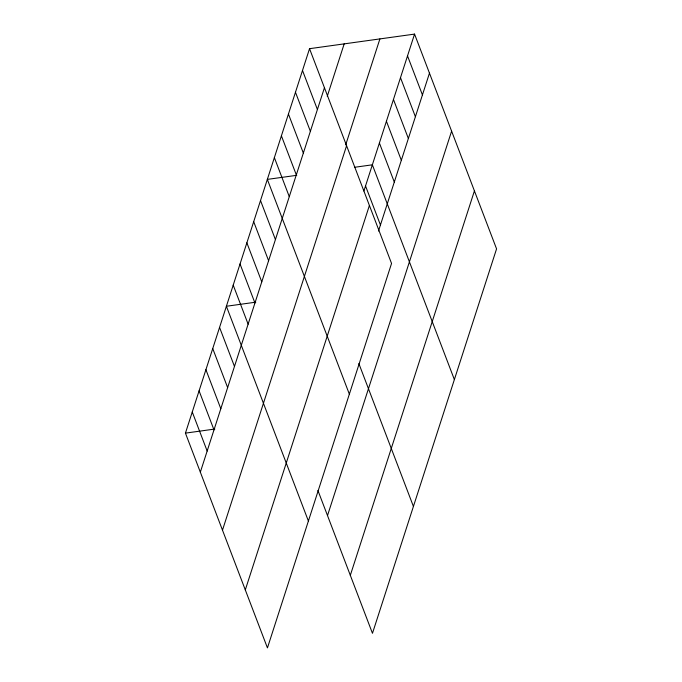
<?xml version="1.0" encoding="UTF-8"?>
<svg xmlns="http://www.w3.org/2000/svg" width="682" height="682" viewBox="0 0 682 682"><rect width="100%" height="100%" fill="white"/><g stroke="black" fill="none" stroke-linecap="round" stroke-linejoin="round"><path stroke-width="1.02" d="M309.534 48.686L391.545 263.448L267.446 647.9L185.436 433.13L309.534 48.686L414.554 34.1L496.564 248.87L372.466 633.314L317.914 490.452M200.338 472.174L324.444 87.731M327.249 96.358L344.188 43.87M345.697 144.865L379.9 38.917M222.485 530.161L346.584 145.718M363.907 190.994L414.554 34.1M245.298 589.913L369.405 205.461M378.493 231.045L429.464 73.144M327.505 515.583L451.612 131.132M350.318 575.327L474.425 190.883M296.747 175.317L267.344 179.392L349.355 394.162M354.504 167.295L372.363 164.814L454.374 379.584M255.793 302.177L226.39 306.261L308.4 521.031M185.436 433.13L214.839 429.046M407.521 55.881L422.431 94.926M400.487 77.671L415.398 116.716M393.454 99.453L408.365 138.497M386.43 121.243L401.331 160.287M379.397 143.024L394.307 182.068M365.535 185.956L380.445 225M302.501 70.468L317.411 109.512M295.468 92.258L310.378 131.302M288.435 114.039L303.345 153.083M281.402 135.829L296.312 174.865M358.868 363.583L413.42 506.445M274.369 157.61L289.279 196.655M260.515 200.542L275.426 239.587M253.687 221.684L268.597 260.729M246.867 242.826L261.769 281.871M240.038 263.977L254.949 303.021M233.21 285.119L248.12 324.163M219.561 327.411L234.472 366.456M212.733 348.553L227.643 387.598M205.913 369.695L220.815 408.74M199.084 390.846L213.995 429.89M192.256 411.988L207.166 451.032"/></g></svg>
